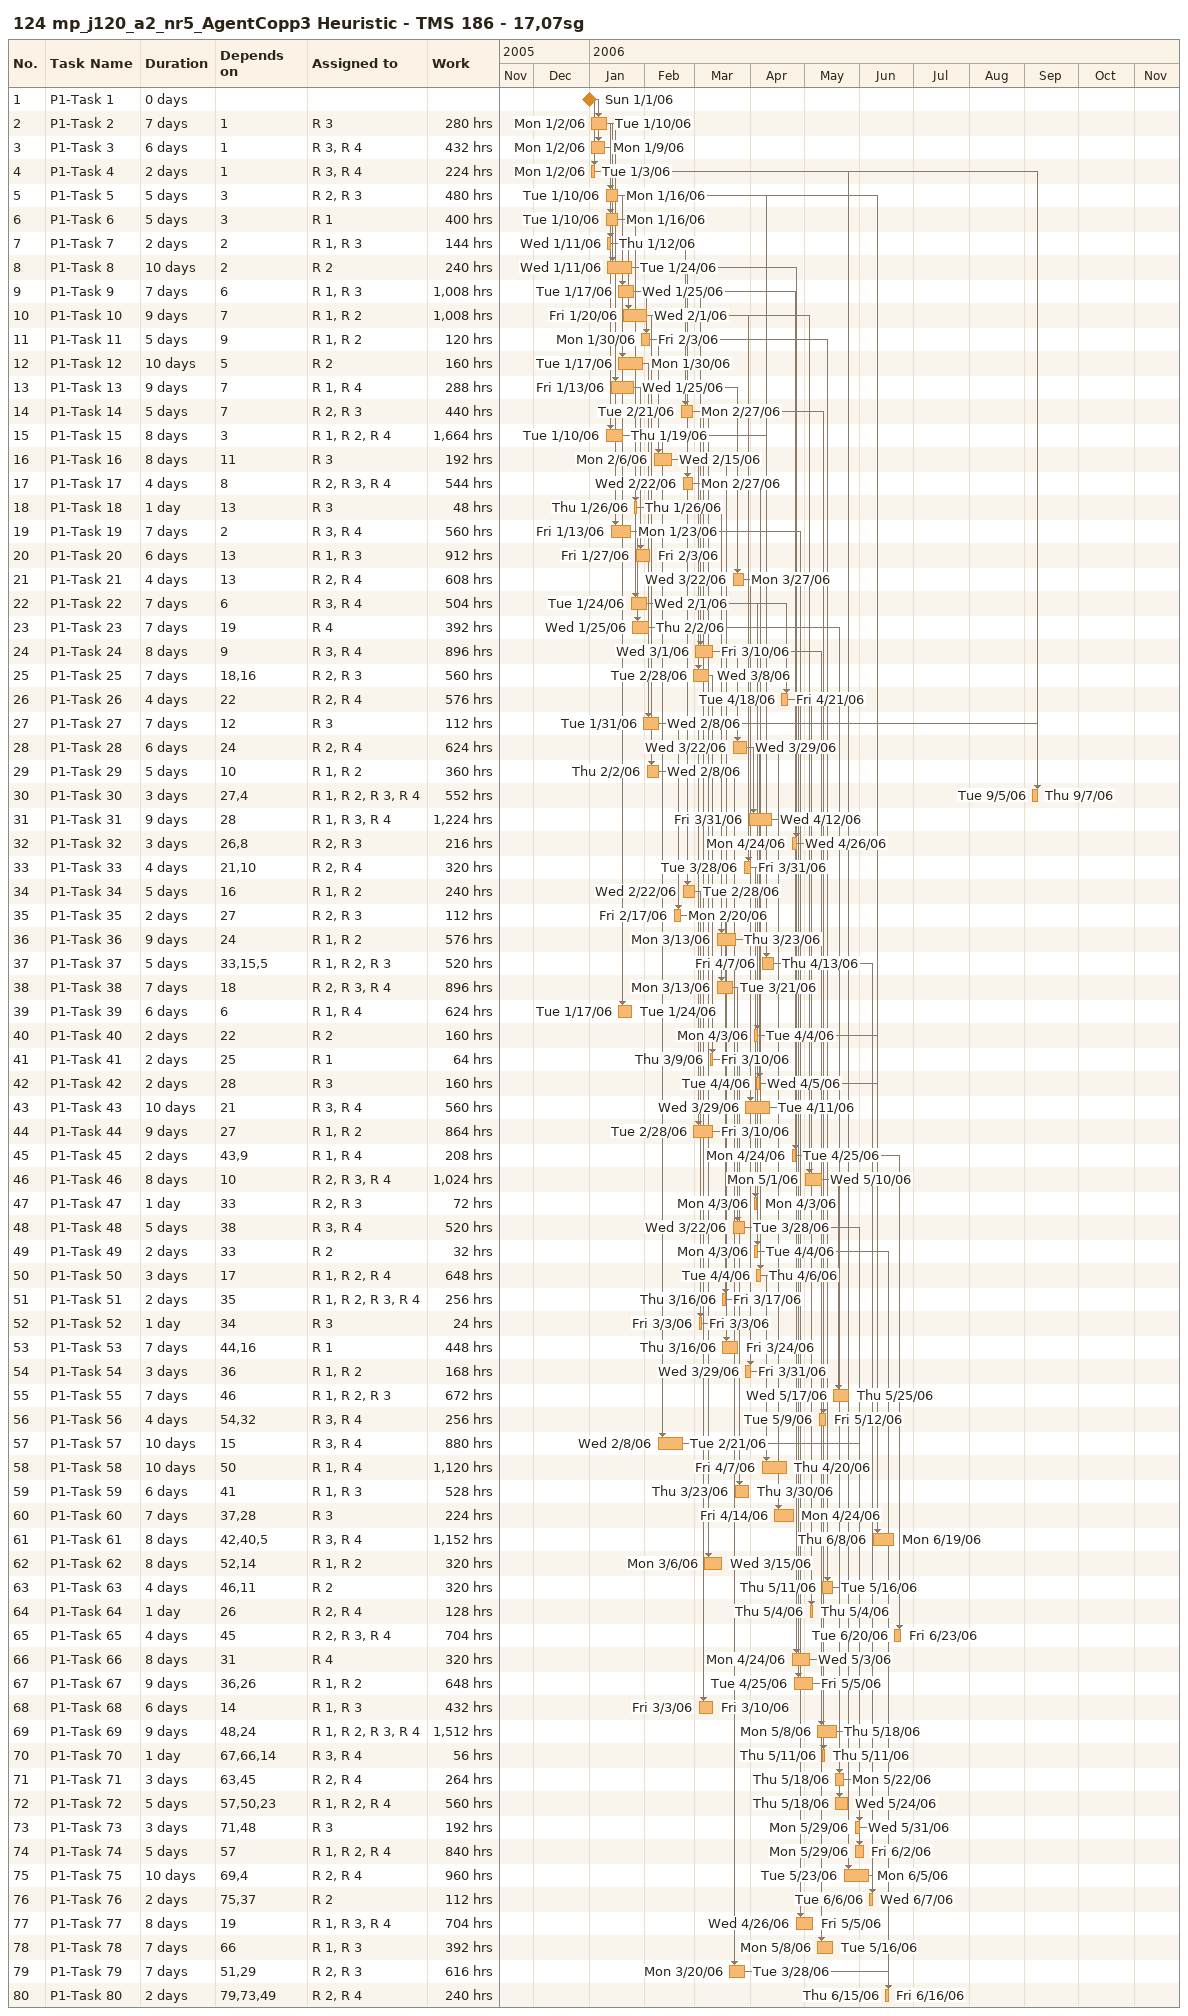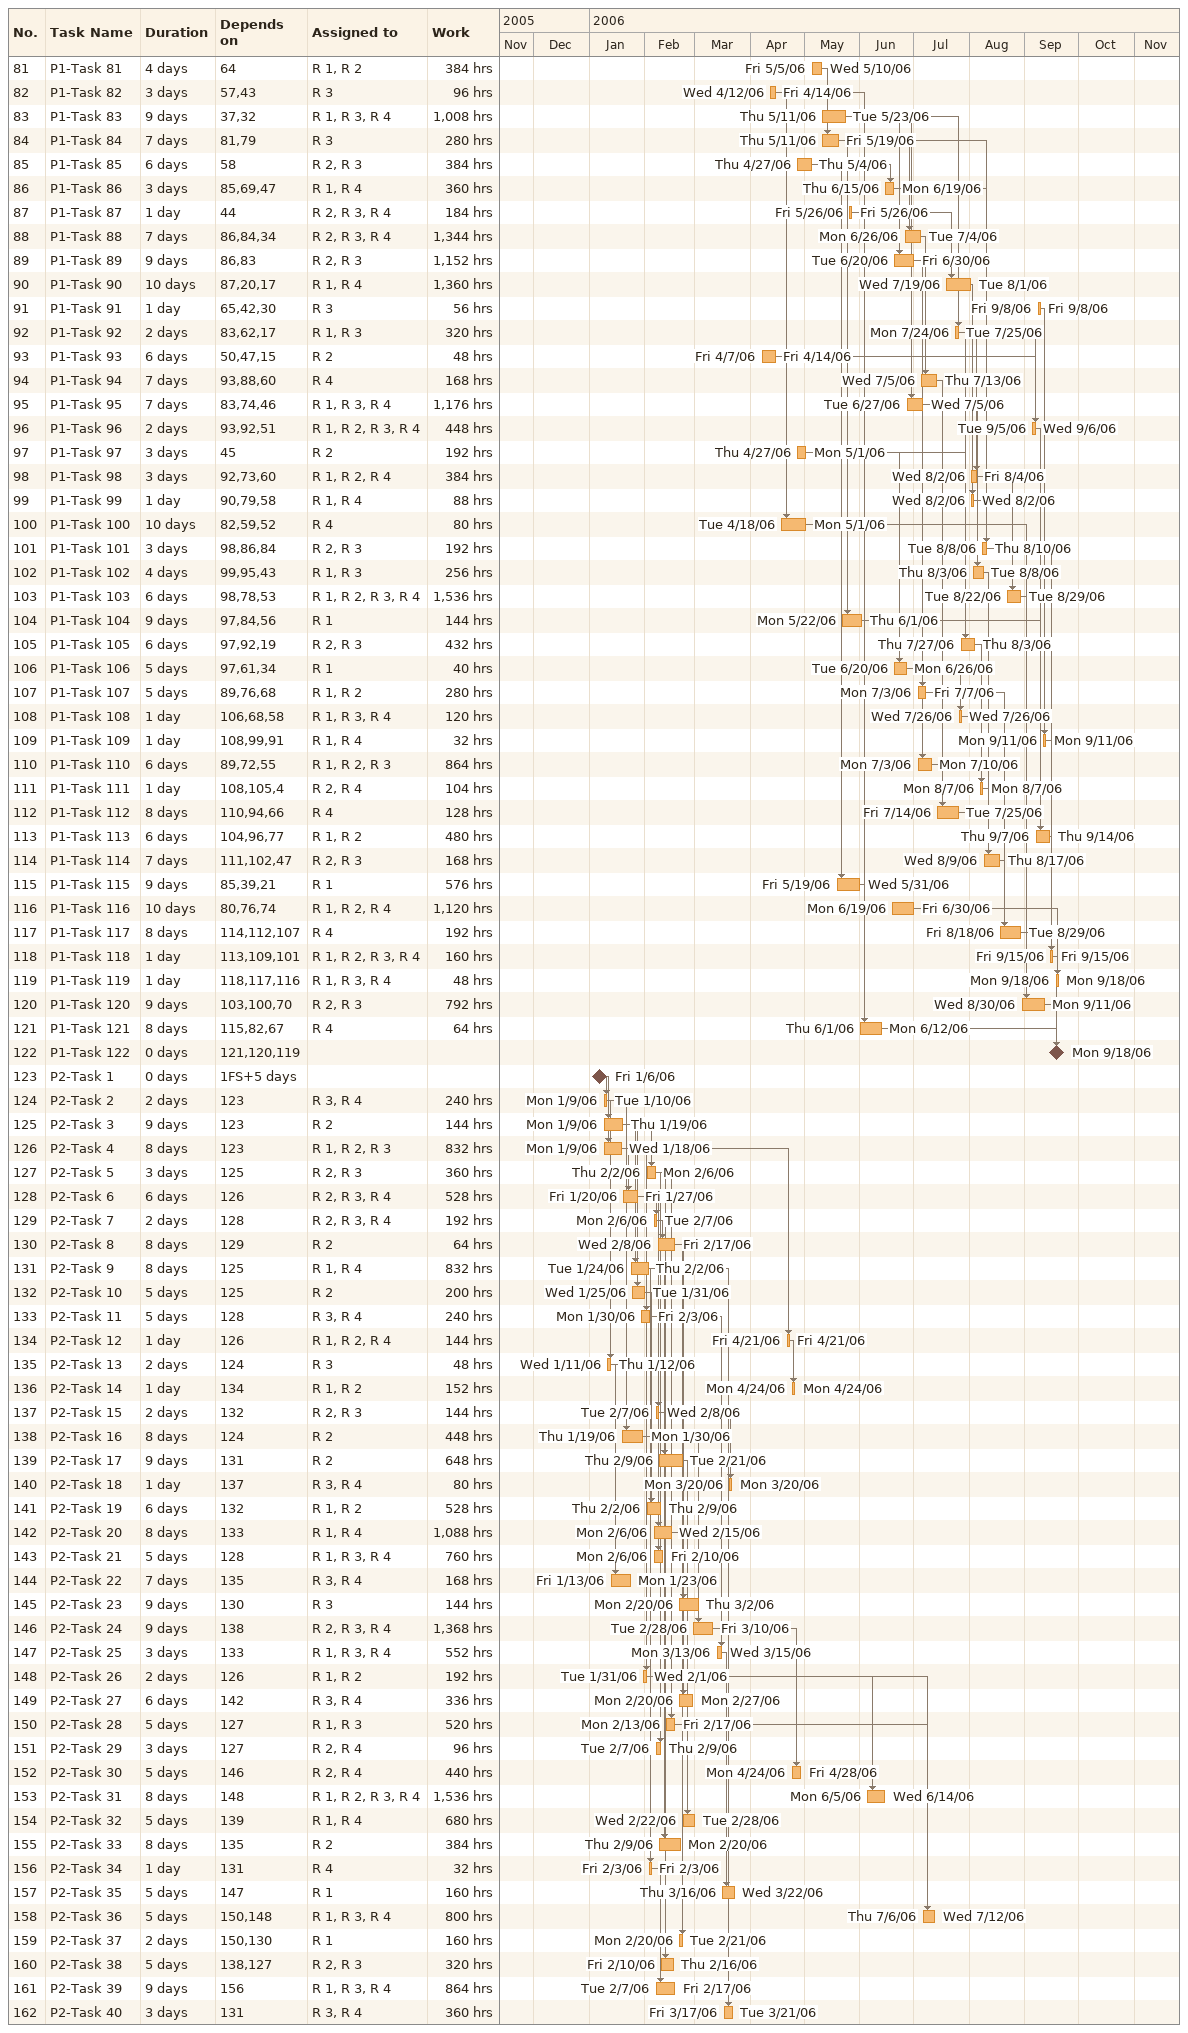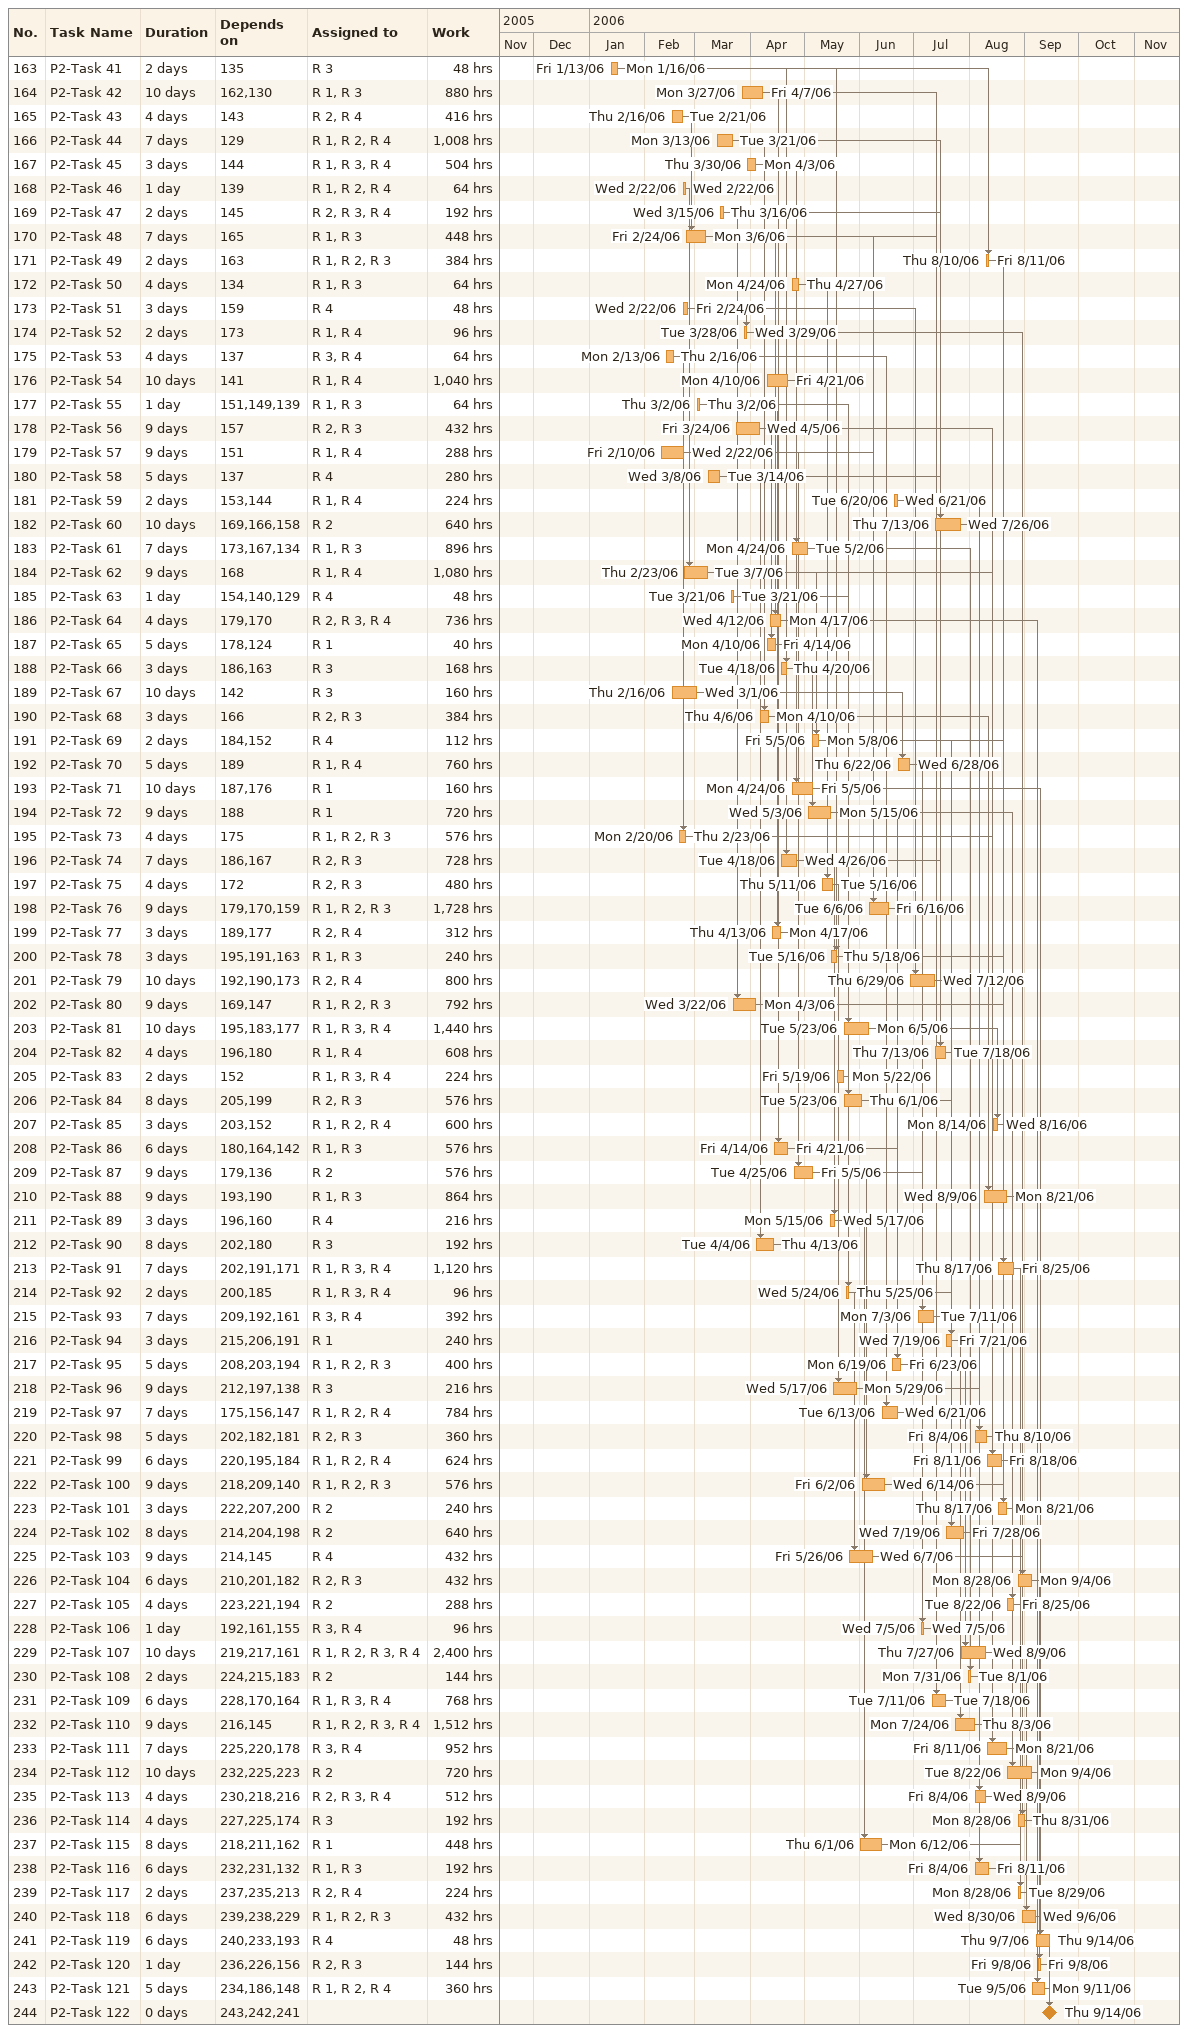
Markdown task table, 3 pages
124 mp_j120_a2_nr5_AgentCopp3 Heuristic - TMS 186 - 17,07sg

| ID | Task | Duration | Start | Finish | Predecessors | Resources | Work (h) |
|---|---|---|---|---|---|---|---|
| 1 | P1-Task 1 | 0d | 2006-01-01 | 2006-01-01 |  |  |  |
| 2 | P1-Task 2 | 7d | 2006-01-02 | 2006-01-10 | 1 | R 3 | 280 |
| 3 | P1-Task 3 | 6d | 2006-01-02 | 2006-01-09 | 1 | R 3, R 4 | 432 |
| 4 | P1-Task 4 | 2d | 2006-01-02 | 2006-01-03 | 1 | R 3, R 4 | 224 |
| 5 | P1-Task 5 | 5d | 2006-01-10 | 2006-01-16 | 3 | R 2, R 3 | 480 |
| 6 | P1-Task 6 | 5d | 2006-01-10 | 2006-01-16 | 3 | R 1 | 400 |
| 7 | P1-Task 7 | 2d | 2006-01-11 | 2006-01-12 | 2 | R 1, R 3 | 144 |
| 8 | P1-Task 8 | 10d | 2006-01-11 | 2006-01-24 | 2 | R 2 | 240 |
| 9 | P1-Task 9 | 7d | 2006-01-17 | 2006-01-25 | 6 | R 1, R 3 | 1008 |
| 10 | P1-Task 10 | 9d | 2006-01-20 | 2006-02-01 | 7 | R 1, R 2 | 1008 |
| 11 | P1-Task 11 | 5d | 2006-01-30 | 2006-02-03 | 9 | R 1, R 2 | 120 |
| 12 | P1-Task 12 | 10d | 2006-01-17 | 2006-01-30 | 5 | R 2 | 160 |
| 13 | P1-Task 13 | 9d | 2006-01-13 | 2006-01-25 | 7 | R 1, R 4 | 288 |
| 14 | P1-Task 14 | 5d | 2006-02-21 | 2006-02-27 | 7 | R 2, R 3 | 440 |
| 15 | P1-Task 15 | 8d | 2006-01-10 | 2006-01-19 | 3 | R 1, R 2, R 4 | 1664 |
| 16 | P1-Task 16 | 8d | 2006-02-06 | 2006-02-15 | 11 | R 3 | 192 |
| 17 | P1-Task 17 | 4d | 2006-02-22 | 2006-02-27 | 8 | R 2, R 3, R 4 | 544 |
| 18 | P1-Task 18 | 1d | 2006-01-26 | 2006-01-26 | 13 | R 3 | 48 |
| 19 | P1-Task 19 | 7d | 2006-01-13 | 2006-01-23 | 2 | R 3, R 4 | 560 |
| 20 | P1-Task 20 | 6d | 2006-01-27 | 2006-02-03 | 13 | R 1, R 3 | 912 |
| 21 | P1-Task 21 | 4d | 2006-03-22 | 2006-03-27 | 13 | R 2, R 4 | 608 |
| 22 | P1-Task 22 | 7d | 2006-01-24 | 2006-02-01 | 6 | R 3, R 4 | 504 |
| 23 | P1-Task 23 | 7d | 2006-01-25 | 2006-02-02 | 19 | R 4 | 392 |
| 24 | P1-Task 24 | 8d | 2006-03-01 | 2006-03-10 | 9 | R 3, R 4 | 896 |
| 25 | P1-Task 25 | 7d | 2006-02-28 | 2006-03-08 | 18, 16 | R 2, R 3 | 560 |
| 26 | P1-Task 26 | 4d | 2006-04-18 | 2006-04-21 | 22 | R 2, R 4 | 576 |
| 27 | P1-Task 27 | 7d | 2006-01-31 | 2006-02-08 | 12 | R 3 | 112 |
| 28 | P1-Task 28 | 6d | 2006-03-22 | 2006-03-29 | 24 | R 2, R 4 | 624 |
| 29 | P1-Task 29 | 5d | 2006-02-02 | 2006-02-08 | 10 | R 1, R 2 | 360 |
| 30 | P1-Task 30 | 3d | 2006-09-05 | 2006-09-07 | 27, 4 | R 1, R 2, R 3, R 4 | 552 |
| 31 | P1-Task 31 | 9d | 2006-03-31 | 2006-04-12 | 28 | R 1, R 3, R 4 | 1224 |
| 32 | P1-Task 32 | 3d | 2006-04-24 | 2006-04-26 | 26, 8 | R 2, R 3 | 216 |
| 33 | P1-Task 33 | 4d | 2006-03-28 | 2006-03-31 | 21, 10 | R 2, R 4 | 320 |
| 34 | P1-Task 34 | 5d | 2006-02-22 | 2006-02-28 | 16 | R 1, R 2 | 240 |
| 35 | P1-Task 35 | 2d | 2006-02-17 | 2006-02-20 | 27 | R 2, R 3 | 112 |
| 36 | P1-Task 36 | 9d | 2006-03-13 | 2006-03-23 | 24 | R 1, R 2 | 576 |
| 37 | P1-Task 37 | 5d | 2006-04-07 | 2006-04-13 | 33, 15, 5 | R 1, R 2, R 3 | 520 |
| 38 | P1-Task 38 | 7d | 2006-03-13 | 2006-03-21 | 18 | R 2, R 3, R 4 | 896 |
| 39 | P1-Task 39 | 6d | 2006-01-17 | 2006-01-24 | 6 | R 1, R 4 | 624 |
| 40 | P1-Task 40 | 2d | 2006-04-03 | 2006-04-04 | 22 | R 2 | 160 |
| 41 | P1-Task 41 | 2d | 2006-03-09 | 2006-03-10 | 25 | R 1 | 64 |
| 42 | P1-Task 42 | 2d | 2006-04-04 | 2006-04-05 | 28 | R 3 | 160 |
| 43 | P1-Task 43 | 10d | 2006-03-29 | 2006-04-11 | 21 | R 3, R 4 | 560 |
| 44 | P1-Task 44 | 9d | 2006-02-28 | 2006-03-10 | 27 | R 1, R 2 | 864 |
| 45 | P1-Task 45 | 2d | 2006-04-24 | 2006-04-25 | 43, 9 | R 1, R 4 | 208 |
| 46 | P1-Task 46 | 8d | 2006-05-01 | 2006-05-10 | 10 | R 2, R 3, R 4 | 1024 |
| 47 | P1-Task 47 | 1d | 2006-04-03 | 2006-04-03 | 33 | R 2, R 3 | 72 |
| 48 | P1-Task 48 | 5d | 2006-03-22 | 2006-03-28 | 38 | R 3, R 4 | 520 |
| 49 | P1-Task 49 | 2d | 2006-04-03 | 2006-04-04 | 33 | R 2 | 32 |
| 50 | P1-Task 50 | 3d | 2006-04-04 | 2006-04-06 | 17 | R 1, R 2, R 4 | 648 |
| 51 | P1-Task 51 | 2d | 2006-03-16 | 2006-03-17 | 35 | R 1, R 2, R 3, R 4 | 256 |
| 52 | P1-Task 52 | 1d | 2006-03-03 | 2006-03-03 | 34 | R 3 | 24 |
| 53 | P1-Task 53 | 7d | 2006-03-16 | 2006-03-24 | 44, 16 | R 1 | 448 |
| 54 | P1-Task 54 | 3d | 2006-03-29 | 2006-03-31 | 36 | R 1, R 2 | 168 |
| 55 | P1-Task 55 | 7d | 2006-05-17 | 2006-05-25 | 46 | R 1, R 2, R 3 | 672 |
| 56 | P1-Task 56 | 4d | 2006-05-09 | 2006-05-12 | 54, 32 | R 3, R 4 | 256 |
| 57 | P1-Task 57 | 10d | 2006-02-08 | 2006-02-21 | 15 | R 3, R 4 | 880 |
| 58 | P1-Task 58 | 10d | 2006-04-07 | 2006-04-20 | 50 | R 1, R 4 | 1120 |
| 59 | P1-Task 59 | 6d | 2006-03-23 | 2006-03-30 | 41 | R 1, R 3 | 528 |
| 60 | P1-Task 60 | 7d | 2006-04-14 | 2006-04-24 | 37, 28 | R 3 | 224 |
| 61 | P1-Task 61 | 8d | 2006-06-08 | 2006-06-19 | 42, 40, 5 | R 3, R 4 | 1152 |
| 62 | P1-Task 62 | 8d | 2006-03-06 | 2006-03-15 | 52, 14 | R 1, R 2 | 320 |
| 63 | P1-Task 63 | 4d | 2006-05-11 | 2006-05-16 | 46, 11 | R 2 | 320 |
| 64 | P1-Task 64 | 1d | 2006-05-04 | 2006-05-04 | 26 | R 2, R 4 | 128 |
| 65 | P1-Task 65 | 4d | 2006-06-20 | 2006-06-23 | 45 | R 2, R 3, R 4 | 704 |
| 66 | P1-Task 66 | 8d | 2006-04-24 | 2006-05-03 | 31 | R 4 | 320 |
| 67 | P1-Task 67 | 9d | 2006-04-25 | 2006-05-05 | 36, 26 | R 1, R 2 | 648 |
| 68 | P1-Task 68 | 6d | 2006-03-03 | 2006-03-10 | 14 | R 1, R 3 | 432 |
| 69 | P1-Task 69 | 9d | 2006-05-08 | 2006-05-18 | 48, 24 | R 1, R 2, R 3, R 4 | 1512 |
| 70 | P1-Task 70 | 1d | 2006-05-11 | 2006-05-11 | 67, 66, 14 | R 3, R 4 | 56 |
| 71 | P1-Task 71 | 3d | 2006-05-18 | 2006-05-22 | 63, 45 | R 2, R 4 | 264 |
| 72 | P1-Task 72 | 5d | 2006-05-18 | 2006-05-24 | 57, 50, 23 | R 1, R 2, R 4 | 560 |
| 73 | P1-Task 73 | 3d | 2006-05-29 | 2006-05-31 | 71, 48 | R 3 | 192 |
| 74 | P1-Task 74 | 5d | 2006-05-29 | 2006-06-02 | 57 | R 1, R 2, R 4 | 840 |
| 75 | P1-Task 75 | 10d | 2006-05-23 | 2006-06-05 | 69, 4 | R 2, R 4 | 960 |
| 76 | P1-Task 76 | 2d | 2006-06-06 | 2006-06-07 | 75, 37 | R 2 | 112 |
| 77 | P1-Task 77 | 8d | 2006-04-26 | 2006-05-05 | 19 | R 1, R 3, R 4 | 704 |
| 78 | P1-Task 78 | 7d | 2006-05-08 | 2006-05-16 | 66 | R 1, R 3 | 392 |
| 79 | P1-Task 79 | 7d | 2006-03-20 | 2006-03-28 | 51, 29 | R 2, R 3 | 616 |
| 80 | P1-Task 80 | 2d | 2006-06-15 | 2006-06-16 | 79, 73, 49 | R 2, R 4 | 240 |
| 81 | P1-Task 81 | 4d | 2006-05-05 | 2006-05-10 | 64 | R 1, R 2 | 384 |
| 82 | P1-Task 82 | 3d | 2006-04-12 | 2006-04-14 | 57, 43 | R 3 | 96 |
| 83 | P1-Task 83 | 9d | 2006-05-11 | 2006-05-23 | 37, 32 | R 1, R 3, R 4 | 1008 |
| 84 | P1-Task 84 | 7d | 2006-05-11 | 2006-05-19 | 81, 79 | R 3 | 280 |
| 85 | P1-Task 85 | 6d | 2006-04-27 | 2006-05-04 | 58 | R 2, R 3 | 384 |
| 86 | P1-Task 86 | 3d | 2006-06-15 | 2006-06-19 | 85, 69, 47 | R 1, R 4 | 360 |
| 87 | P1-Task 87 | 1d | 2006-05-26 | 2006-05-26 | 44 | R 2, R 3, R 4 | 184 |
| 88 | P1-Task 88 | 7d | 2006-06-26 | 2006-07-04 | 86, 84, 34 | R 2, R 3, R 4 | 1344 |
| 89 | P1-Task 89 | 9d | 2006-06-20 | 2006-06-30 | 86, 83 | R 2, R 3 | 1152 |
| 90 | P1-Task 90 | 10d | 2006-07-19 | 2006-08-01 | 87, 20, 17 | R 1, R 4 | 1360 |
| 91 | P1-Task 91 | 1d | 2006-09-08 | 2006-09-08 | 65, 42, 30 | R 3 | 56 |
| 92 | P1-Task 92 | 2d | 2006-07-24 | 2006-07-25 | 83, 62, 17 | R 1, R 3 | 320 |
| 93 | P1-Task 93 | 6d | 2006-04-07 | 2006-04-14 | 50, 47, 15 | R 2 | 48 |
| 94 | P1-Task 94 | 7d | 2006-07-05 | 2006-07-13 | 93, 88, 60 | R 4 | 168 |
| 95 | P1-Task 95 | 7d | 2006-06-27 | 2006-07-05 | 83, 74, 46 | R 1, R 3, R 4 | 1176 |
| 96 | P1-Task 96 | 2d | 2006-09-05 | 2006-09-06 | 93, 92, 51 | R 1, R 2, R 3, R 4 | 448 |
| 97 | P1-Task 97 | 3d | 2006-04-27 | 2006-05-01 | 45 | R 2 | 192 |
| 98 | P1-Task 98 | 3d | 2006-08-02 | 2006-08-04 | 92, 73, 60 | R 1, R 2, R 4 | 384 |
| 99 | P1-Task 99 | 1d | 2006-08-02 | 2006-08-02 | 90, 79, 58 | R 1, R 4 | 88 |
| 100 | P1-Task 100 | 10d | 2006-04-18 | 2006-05-01 | 82, 59, 52 | R 4 | 80 |
| 101 | P1-Task 101 | 3d | 2006-08-08 | 2006-08-10 | 98, 86, 84 | R 2, R 3 | 192 |
| 102 | P1-Task 102 | 4d | 2006-08-03 | 2006-08-08 | 99, 95, 43 | R 1, R 3 | 256 |
| 103 | P1-Task 103 | 6d | 2006-08-22 | 2006-08-29 | 98, 78, 53 | R 1, R 2, R 3, R 4 | 1536 |
| 104 | P1-Task 104 | 9d | 2006-05-22 | 2006-06-01 | 97, 84, 56 | R 1 | 144 |
| 105 | P1-Task 105 | 6d | 2006-07-27 | 2006-08-03 | 97, 92, 19 | R 2, R 3 | 432 |
| 106 | P1-Task 106 | 5d | 2006-06-20 | 2006-06-26 | 97, 61, 34 | R 1 | 40 |
| 107 | P1-Task 107 | 5d | 2006-07-03 | 2006-07-07 | 89, 76, 68 | R 1, R 2 | 280 |
| 108 | P1-Task 108 | 1d | 2006-07-26 | 2006-07-26 | 106, 68, 58 | R 1, R 3, R 4 | 120 |
| 109 | P1-Task 109 | 1d | 2006-09-11 | 2006-09-11 | 108, 99, 91 | R 1, R 4 | 32 |
| 110 | P1-Task 110 | 6d | 2006-07-03 | 2006-07-10 | 89, 72, 55 | R 1, R 2, R 3 | 864 |
| 111 | P1-Task 111 | 1d | 2006-08-07 | 2006-08-07 | 108, 105, 4 | R 2, R 4 | 104 |
| 112 | P1-Task 112 | 8d | 2006-07-14 | 2006-07-25 | 110, 94, 66 | R 4 | 128 |
| 113 | P1-Task 113 | 6d | 2006-09-07 | 2006-09-14 | 104, 96, 77 | R 1, R 2 | 480 |
| 114 | P1-Task 114 | 7d | 2006-08-09 | 2006-08-17 | 111, 102, 47 | R 2, R 3 | 168 |
| 115 | P1-Task 115 | 9d | 2006-05-19 | 2006-05-31 | 85, 39, 21 | R 1 | 576 |
| 116 | P1-Task 116 | 10d | 2006-06-19 | 2006-06-30 | 80, 76, 74 | R 1, R 2, R 4 | 1120 |
| 117 | P1-Task 117 | 8d | 2006-08-18 | 2006-08-29 | 114, 112, 107 | R 4 | 192 |
| 118 | P1-Task 118 | 1d | 2006-09-15 | 2006-09-15 | 113, 109, 101 | R 1, R 2, R 3, R 4 | 160 |
| 119 | P1-Task 119 | 1d | 2006-09-18 | 2006-09-18 | 118, 117, 116 | R 1, R 3, R 4 | 48 |
| 120 | P1-Task 120 | 9d | 2006-08-30 | 2006-09-11 | 103, 100, 70 | R 2, R 3 | 792 |
| 121 | P1-Task 121 | 8d | 2006-06-01 | 2006-06-12 | 115, 82, 67 | R 4 | 64 |
| 122 | P1-Task 122 | 0d | 2006-09-18 | 2006-09-18 | 121, 120, 119 |  |  |
| 123 | P2-Task 1 | 0d | 2006-01-06 | 2006-01-06 | 1FS+5d |  |  |
| 124 | P2-Task 2 | 2d | 2006-01-09 | 2006-01-10 | 123 | R 3, R 4 | 240 |
| 125 | P2-Task 3 | 9d | 2006-01-09 | 2006-01-19 | 123 | R 2 | 144 |
| 126 | P2-Task 4 | 8d | 2006-01-09 | 2006-01-18 | 123 | R 1, R 2, R 3 | 832 |
| 127 | P2-Task 5 | 3d | 2006-02-02 | 2006-02-06 | 125 | R 2, R 3 | 360 |
| 128 | P2-Task 6 | 6d | 2006-01-20 | 2006-01-27 | 126 | R 2, R 3, R 4 | 528 |
| 129 | P2-Task 7 | 2d | 2006-02-06 | 2006-02-07 | 128 | R 2, R 3, R 4 | 192 |
| 130 | P2-Task 8 | 8d | 2006-02-08 | 2006-02-17 | 129 | R 2 | 64 |
| 131 | P2-Task 9 | 8d | 2006-01-24 | 2006-02-02 | 125 | R 1, R 4 | 832 |
| 132 | P2-Task 10 | 5d | 2006-01-25 | 2006-01-31 | 125 | R 2 | 200 |
| 133 | P2-Task 11 | 5d | 2006-01-30 | 2006-02-03 | 128 | R 3, R 4 | 240 |
| 134 | P2-Task 12 | 1d | 2006-04-21 | 2006-04-21 | 126 | R 1, R 2, R 4 | 144 |
| 135 | P2-Task 13 | 2d | 2006-01-11 | 2006-01-12 | 124 | R 3 | 48 |
| 136 | P2-Task 14 | 1d | 2006-04-24 | 2006-04-24 | 134 | R 1, R 2 | 152 |
| 137 | P2-Task 15 | 2d | 2006-02-07 | 2006-02-08 | 132 | R 2, R 3 | 144 |
| 138 | P2-Task 16 | 8d | 2006-01-19 | 2006-01-30 | 124 | R 2 | 448 |
| 139 | P2-Task 17 | 9d | 2006-02-09 | 2006-02-21 | 131 | R 2 | 648 |
| 140 | P2-Task 18 | 1d | 2006-03-20 | 2006-03-20 | 137 | R 3, R 4 | 80 |
| 141 | P2-Task 19 | 6d | 2006-02-02 | 2006-02-09 | 132 | R 1, R 2 | 528 |
| 142 | P2-Task 20 | 8d | 2006-02-06 | 2006-02-15 | 133 | R 1, R 4 | 1088 |
| 143 | P2-Task 21 | 5d | 2006-02-06 | 2006-02-10 | 128 | R 1, R 3, R 4 | 760 |
| 144 | P2-Task 22 | 7d | 2006-01-13 | 2006-01-23 | 135 | R 3, R 4 | 168 |
| 145 | P2-Task 23 | 9d | 2006-02-20 | 2006-03-02 | 130 | R 3 | 144 |
| 146 | P2-Task 24 | 9d | 2006-02-28 | 2006-03-10 | 138 | R 2, R 3, R 4 | 1368 |
| 147 | P2-Task 25 | 3d | 2006-03-13 | 2006-03-15 | 133 | R 1, R 3, R 4 | 552 |
| 148 | P2-Task 26 | 2d | 2006-01-31 | 2006-02-01 | 126 | R 1, R 2 | 192 |
| 149 | P2-Task 27 | 6d | 2006-02-20 | 2006-02-27 | 142 | R 3, R 4 | 336 |
| 150 | P2-Task 28 | 5d | 2006-02-13 | 2006-02-17 | 127 | R 1, R 3 | 520 |
| 151 | P2-Task 29 | 3d | 2006-02-07 | 2006-02-09 | 127 | R 2, R 4 | 96 |
| 152 | P2-Task 30 | 5d | 2006-04-24 | 2006-04-28 | 146 | R 2, R 4 | 440 |
| 153 | P2-Task 31 | 8d | 2006-06-05 | 2006-06-14 | 148 | R 1, R 2, R 3, R 4 | 1536 |
| 154 | P2-Task 32 | 5d | 2006-02-22 | 2006-02-28 | 139 | R 1, R 4 | 680 |
| 155 | P2-Task 33 | 8d | 2006-02-09 | 2006-02-20 | 135 | R 2 | 384 |
| 156 | P2-Task 34 | 1d | 2006-02-03 | 2006-02-03 | 131 | R 4 | 32 |
| 157 | P2-Task 35 | 5d | 2006-03-16 | 2006-03-22 | 147 | R 1 | 160 |
| 158 | P2-Task 36 | 5d | 2006-07-06 | 2006-07-12 | 150, 148 | R 1, R 3, R 4 | 800 |
| 159 | P2-Task 37 | 2d | 2006-02-20 | 2006-02-21 | 150, 130 | R 1 | 160 |
| 160 | P2-Task 38 | 5d | 2006-02-10 | 2006-02-16 | 138, 127 | R 2, R 3 | 320 |
| 161 | P2-Task 39 | 9d | 2006-02-07 | 2006-02-17 | 156 | R 1, R 3, R 4 | 864 |
| 162 | P2-Task 40 | 3d | 2006-03-17 | 2006-03-21 | 131 | R 3, R 4 | 360 |
| 163 | P2-Task 41 | 2d | 2006-01-13 | 2006-01-16 | 135 | R 3 | 48 |
| 164 | P2-Task 42 | 10d | 2006-03-27 | 2006-04-07 | 162, 130 | R 1, R 3 | 880 |
| 165 | P2-Task 43 | 4d | 2006-02-16 | 2006-02-21 | 143 | R 2, R 4 | 416 |
| 166 | P2-Task 44 | 7d | 2006-03-13 | 2006-03-21 | 129 | R 1, R 2, R 4 | 1008 |
| 167 | P2-Task 45 | 3d | 2006-03-30 | 2006-04-03 | 144 | R 1, R 3, R 4 | 504 |
| 168 | P2-Task 46 | 1d | 2006-02-22 | 2006-02-22 | 139 | R 1, R 2, R 4 | 64 |
| 169 | P2-Task 47 | 2d | 2006-03-15 | 2006-03-16 | 145 | R 2, R 3, R 4 | 192 |
| 170 | P2-Task 48 | 7d | 2006-02-24 | 2006-03-06 | 165 | R 1, R 3 | 448 |
| 171 | P2-Task 49 | 2d | 2006-08-10 | 2006-08-11 | 163 | R 1, R 2, R 3 | 384 |
| 172 | P2-Task 50 | 4d | 2006-04-24 | 2006-04-27 | 134 | R 1, R 3 | 64 |
| 173 | P2-Task 51 | 3d | 2006-02-22 | 2006-02-24 | 159 | R 4 | 48 |
| 174 | P2-Task 52 | 2d | 2006-03-28 | 2006-03-29 | 173 | R 1, R 4 | 96 |
| 175 | P2-Task 53 | 4d | 2006-02-13 | 2006-02-16 | 137 | R 3, R 4 | 64 |
| 176 | P2-Task 54 | 10d | 2006-04-10 | 2006-04-21 | 141 | R 1, R 4 | 1040 |
| 177 | P2-Task 55 | 1d | 2006-03-02 | 2006-03-02 | 151, 149, 139 | R 1, R 3 | 64 |
| 178 | P2-Task 56 | 9d | 2006-03-24 | 2006-04-05 | 157 | R 2, R 3 | 432 |
| 179 | P2-Task 57 | 9d | 2006-02-10 | 2006-02-22 | 151 | R 1, R 4 | 288 |
| 180 | P2-Task 58 | 5d | 2006-03-08 | 2006-03-14 | 137 | R 4 | 280 |
| 181 | P2-Task 59 | 2d | 2006-06-20 | 2006-06-21 | 153, 144 | R 1, R 4 | 224 |
| 182 | P2-Task 60 | 10d | 2006-07-13 | 2006-07-26 | 169, 166, 158 | R 2 | 640 |
| 183 | P2-Task 61 | 7d | 2006-04-24 | 2006-05-02 | 173, 167, 134 | R 1, R 3 | 896 |
| 184 | P2-Task 62 | 9d | 2006-02-23 | 2006-03-07 | 168 | R 1, R 4 | 1080 |
| 185 | P2-Task 63 | 1d | 2006-03-21 | 2006-03-21 | 154, 140, 129 | R 4 | 48 |
| 186 | P2-Task 64 | 4d | 2006-04-12 | 2006-04-17 | 179, 170 | R 2, R 3, R 4 | 736 |
| 187 | P2-Task 65 | 5d | 2006-04-10 | 2006-04-14 | 178, 124 | R 1 | 40 |
| 188 | P2-Task 66 | 3d | 2006-04-18 | 2006-04-20 | 186, 163 | R 3 | 168 |
| 189 | P2-Task 67 | 10d | 2006-02-16 | 2006-03-01 | 142 | R 3 | 160 |
| 190 | P2-Task 68 | 3d | 2006-04-06 | 2006-04-10 | 166 | R 2, R 3 | 384 |
| 191 | P2-Task 69 | 2d | 2006-05-05 | 2006-05-08 | 184, 152 | R 4 | 112 |
| 192 | P2-Task 70 | 5d | 2006-06-22 | 2006-06-28 | 189 | R 1, R 4 | 760 |
| 193 | P2-Task 71 | 10d | 2006-04-24 | 2006-05-05 | 187, 176 | R 1 | 160 |
| 194 | P2-Task 72 | 9d | 2006-05-03 | 2006-05-15 | 188 | R 1 | 720 |
| 195 | P2-Task 73 | 4d | 2006-02-20 | 2006-02-23 | 175 | R 1, R 2, R 3 | 576 |
| 196 | P2-Task 74 | 7d | 2006-04-18 | 2006-04-26 | 186, 167 | R 2, R 3 | 728 |
| 197 | P2-Task 75 | 4d | 2006-05-11 | 2006-05-16 | 172 | R 2, R 3 | 480 |
| 198 | P2-Task 76 | 9d | 2006-06-06 | 2006-06-16 | 179, 170, 159 | R 1, R 2, R 3 | 1728 |
| 199 | P2-Task 77 | 3d | 2006-04-13 | 2006-04-17 | 189, 177 | R 2, R 4 | 312 |
| 200 | P2-Task 78 | 3d | 2006-05-16 | 2006-05-18 | 195, 191, 163 | R 1, R 3 | 240 |
| 201 | P2-Task 79 | 10d | 2006-06-29 | 2006-07-12 | 192, 190, 173 | R 2, R 4 | 800 |
| 202 | P2-Task 80 | 9d | 2006-03-22 | 2006-04-03 | 169, 147 | R 1, R 2, R 3 | 792 |
| 203 | P2-Task 81 | 10d | 2006-05-23 | 2006-06-05 | 195, 183, 177 | R 1, R 3, R 4 | 1440 |
| 204 | P2-Task 82 | 4d | 2006-07-13 | 2006-07-18 | 196, 180 | R 1, R 4 | 608 |
| 205 | P2-Task 83 | 2d | 2006-05-19 | 2006-05-22 | 152 | R 1, R 3, R 4 | 224 |
| 206 | P2-Task 84 | 8d | 2006-05-23 | 2006-06-01 | 205, 199 | R 2, R 3 | 576 |
| 207 | P2-Task 85 | 3d | 2006-08-14 | 2006-08-16 | 203, 152 | R 1, R 2, R 4 | 600 |
| 208 | P2-Task 86 | 6d | 2006-04-14 | 2006-04-21 | 180, 164, 142 | R 1, R 3 | 576 |
| 209 | P2-Task 87 | 9d | 2006-04-25 | 2006-05-05 | 179, 136 | R 2 | 576 |
| 210 | P2-Task 88 | 9d | 2006-08-09 | 2006-08-21 | 193, 190 | R 1, R 3 | 864 |
| 211 | P2-Task 89 | 3d | 2006-05-15 | 2006-05-17 | 196, 160 | R 4 | 216 |
| 212 | P2-Task 90 | 8d | 2006-04-04 | 2006-04-13 | 202, 180 | R 3 | 192 |
| 213 | P2-Task 91 | 7d | 2006-08-17 | 2006-08-25 | 202, 191, 171 | R 1, R 3, R 4 | 1120 |
| 214 | P2-Task 92 | 2d | 2006-05-24 | 2006-05-25 | 200, 185 | R 1, R 3, R 4 | 96 |
| 215 | P2-Task 93 | 7d | 2006-07-03 | 2006-07-11 | 209, 192, 161 | R 3, R 4 | 392 |
| 216 | P2-Task 94 | 3d | 2006-07-19 | 2006-07-21 | 215, 206, 191 | R 1 | 240 |
| 217 | P2-Task 95 | 5d | 2006-06-19 | 2006-06-23 | 208, 203, 194 | R 1, R 2, R 3 | 400 |
| 218 | P2-Task 96 | 9d | 2006-05-17 | 2006-05-29 | 212, 197, 138 | R 3 | 216 |
| 219 | P2-Task 97 | 7d | 2006-06-13 | 2006-06-21 | 175, 156, 147 | R 1, R 2, R 4 | 784 |
| 220 | P2-Task 98 | 5d | 2006-08-04 | 2006-08-10 | 202, 182, 181 | R 2, R 3 | 360 |
| 221 | P2-Task 99 | 6d | 2006-08-11 | 2006-08-18 | 220, 195, 184 | R 1, R 2, R 4 | 624 |
| 222 | P2-Task 100 | 9d | 2006-06-02 | 2006-06-14 | 218, 209, 140 | R 1, R 2, R 3 | 576 |
| 223 | P2-Task 101 | 3d | 2006-08-17 | 2006-08-21 | 222, 207, 200 | R 2 | 240 |
| 224 | P2-Task 102 | 8d | 2006-07-19 | 2006-07-28 | 214, 204, 198 | R 2 | 640 |
| 225 | P2-Task 103 | 9d | 2006-05-26 | 2006-06-07 | 214, 145 | R 4 | 432 |
| 226 | P2-Task 104 | 6d | 2006-08-28 | 2006-09-04 | 210, 201, 182 | R 2, R 3 | 432 |
| 227 | P2-Task 105 | 4d | 2006-08-22 | 2006-08-25 | 223, 221, 194 | R 2 | 288 |
| 228 | P2-Task 106 | 1d | 2006-07-05 | 2006-07-05 | 192, 161, 155 | R 3, R 4 | 96 |
| 229 | P2-Task 107 | 10d | 2006-07-27 | 2006-08-09 | 219, 217, 161 | R 1, R 2, R 3, R 4 | 2400 |
| 230 | P2-Task 108 | 2d | 2006-07-31 | 2006-08-01 | 224, 215, 183 | R 2 | 144 |
| 231 | P2-Task 109 | 6d | 2006-07-11 | 2006-07-18 | 228, 170, 164 | R 1, R 3, R 4 | 768 |
| 232 | P2-Task 110 | 9d | 2006-07-24 | 2006-08-03 | 216, 145 | R 1, R 2, R 3, R 4 | 1512 |
| 233 | P2-Task 111 | 7d | 2006-08-11 | 2006-08-21 | 225, 220, 178 | R 3, R 4 | 952 |
| 234 | P2-Task 112 | 10d | 2006-08-22 | 2006-09-04 | 232, 225, 223 | R 2 | 720 |
| 235 | P2-Task 113 | 4d | 2006-08-04 | 2006-08-09 | 230, 218, 216 | R 2, R 3, R 4 | 512 |
| 236 | P2-Task 114 | 4d | 2006-08-28 | 2006-08-31 | 227, 225, 174 | R 3 | 192 |
| 237 | P2-Task 115 | 8d | 2006-06-01 | 2006-06-12 | 218, 211, 162 | R 1 | 448 |
| 238 | P2-Task 116 | 6d | 2006-08-04 | 2006-08-11 | 232, 231, 132 | R 1, R 3 | 192 |
| 239 | P2-Task 117 | 2d | 2006-08-28 | 2006-08-29 | 237, 235, 213 | R 2, R 4 | 224 |
| 240 | P2-Task 118 | 6d | 2006-08-30 | 2006-09-06 | 239, 238, 229 | R 1, R 2, R 3 | 432 |
| 241 | P2-Task 119 | 6d | 2006-09-07 | 2006-09-14 | 240, 233, 193 | R 4 | 48 |
| 242 | P2-Task 120 | 1d | 2006-09-08 | 2006-09-08 | 236, 226, 156 | R 2, R 3 | 144 |
| 243 | P2-Task 121 | 5d | 2006-09-05 | 2006-09-11 | 234, 186, 148 | R 1, R 2, R 4 | 360 |
| 244 | P2-Task 122 | 0d | 2006-09-14 | 2006-09-14 | 243, 242, 241 |  |  |
